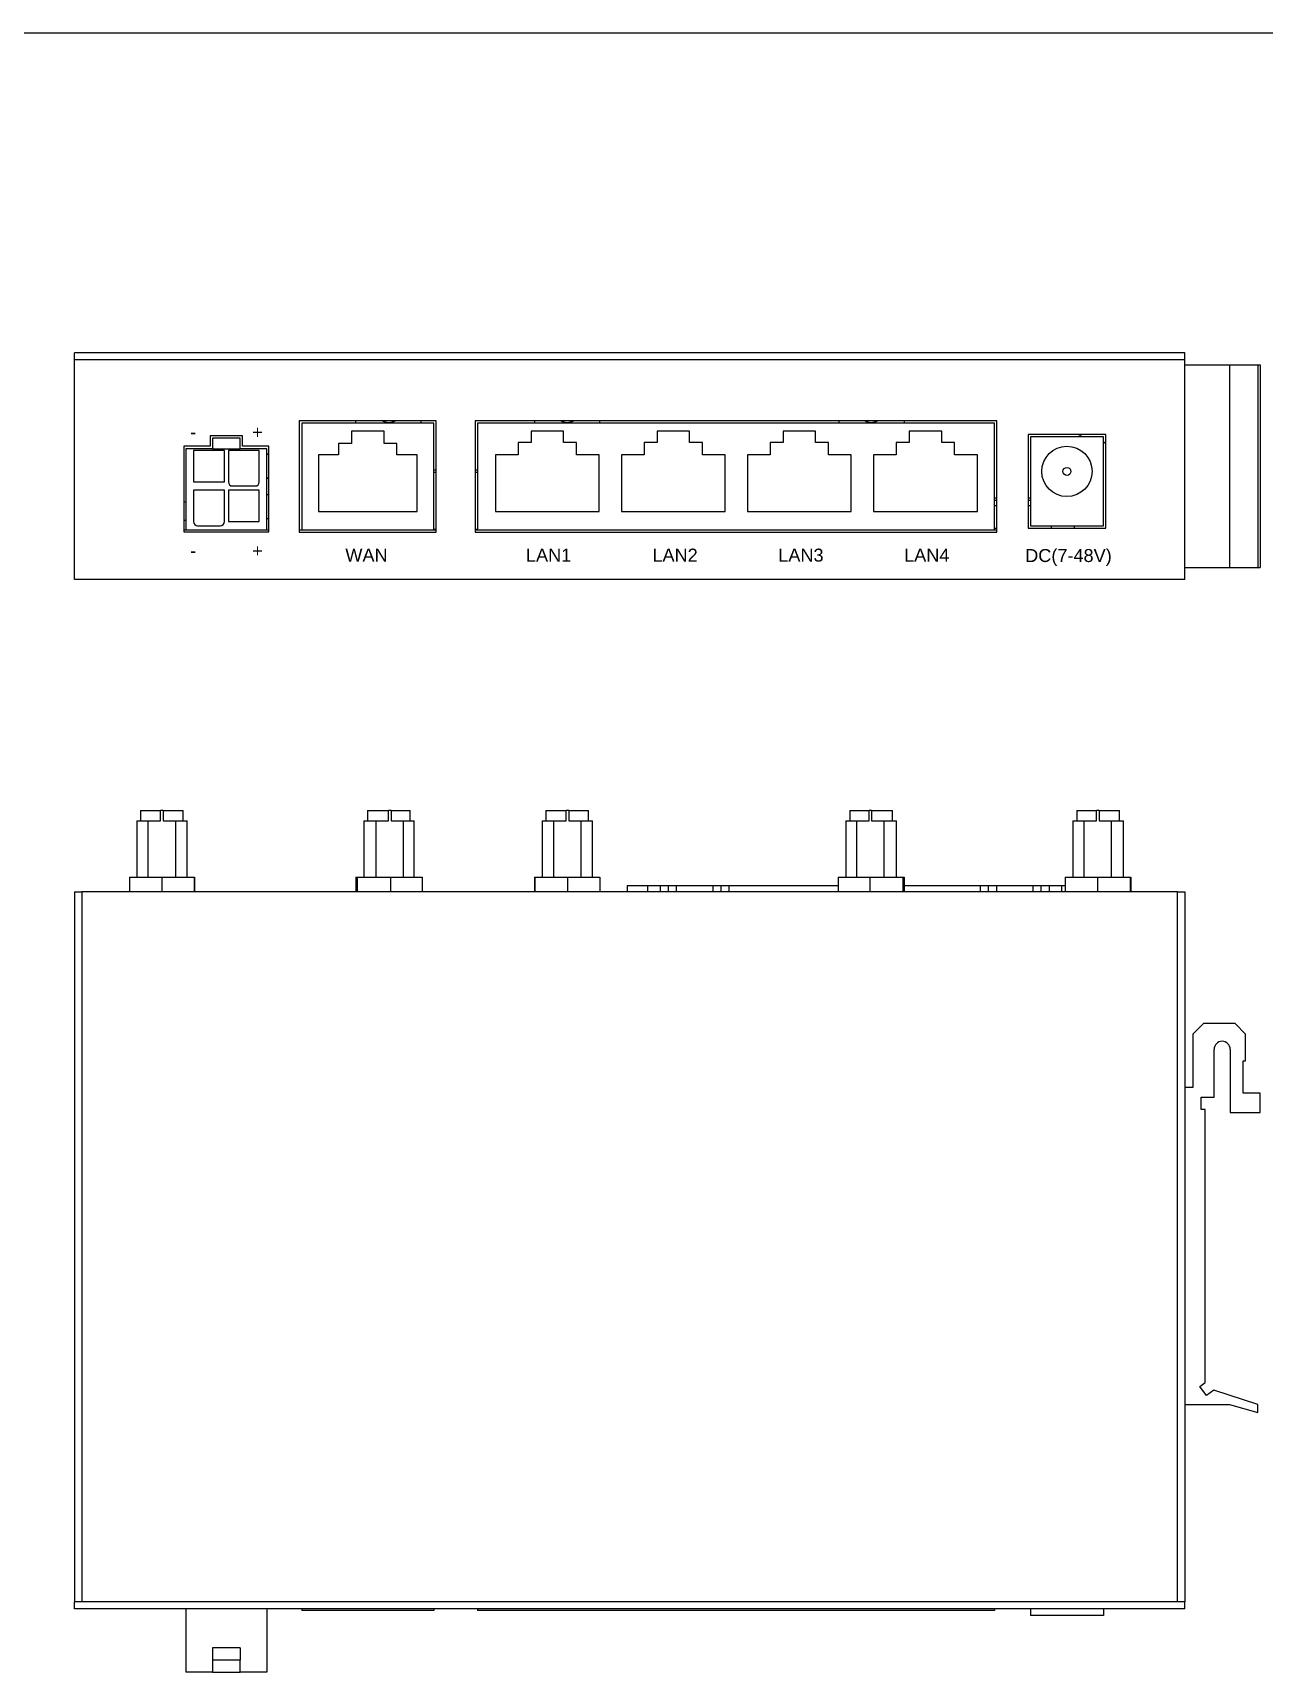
# Model space of a CAD drawing. Header units: millimetres. Extents: x 242 to 699, y 259 to 578.
# Drawn here: x 394.1 to 546.1, y 375.3 to 577.6 of the extents above; entities that cross this region are included whole.
import ezdxf

# ---------------------------------------------------------------- set-up
doc = ezdxf.new("R2010")
doc.units = ezdxf.units.MM
doc.header["$LTSCALE"] = 2
doc.layers.add('1轮廓实线层', color=7, linetype='Continuous')
doc.layers.add('2细线层', color=4, linetype='Continuous')
doc.styles.get("Standard").update_dxf_attribs({"font": ''})
doc.styles.get('Standard').set_extended_font_data('Microsoft YaHei')

msp = doc.modelspace()

# ---------------------------------------------------------------- linework, layer by layer
at = {"layer": '1轮廓实线层'}
for p, q in [((400.17, 538.1), (399.27, 538.1)), ((399.27, 537.2), (399.27, 538.1)), ((535.37, 538.1), (400.17, 538.1)), ((536.27, 538.1), (535.37, 538.1)), ((536.27, 537.2), (536.27, 538.1)), ((536.27, 537.2), (399.27, 537.2)), ((399.27, 510.1), (399.27, 537.2)), ((536.27, 510.1), (536.27, 537.2)), ((536.27, 536.6), (541.77, 536.6)), ((541.77, 536.6), (541.77, 511.6)), ((541.77, 536.6), (545.27, 536.6)), ((545.27, 536.6), (545.27, 511.6)), ((545.27, 536.6), (545.57, 536.6)), ((545.57, 536.6), (545.57, 511.6)), ((443.92, 529.7), (427.02, 529.7)), ((427.02, 529.7), (427.02, 515.95)), ((443.62, 529.4), (427.32, 529.4)), ((427.32, 529.4), (427.32, 516.25)), ((437.47, 528.4), (433.47, 528.4)), ((433.47, 528.4), (433.47, 526.9)), ((433.99, 529.4), (434.01, 529.7)), ((437.47, 526.9), (437.47, 528.4)), ((442.01, 529.7), (442, 529.4)), ((443.62, 516.25), (443.62, 529.4)), ((443.92, 515.95), (443.92, 529.7)), ((513.07, 529.7), (448.72, 529.7)), ((448.72, 529.7), (448.72, 515.95)), ((512.77, 529.4), (449.02, 529.4)), ((449.02, 529.4), (449.02, 516.25)), ((459.62, 528.4), (455.62, 528.4)), ((455.62, 528.4), (455.62, 527)), ((456.06, 529.4), (456.06, 529.7)), ((459.62, 527), (459.62, 528.4)), ((464.06, 529.7), (464.06, 529.4)), ((475.17, 528.4), (471.17, 528.4)), ((471.17, 528.4), (471.17, 527)), ((475.17, 527), (475.17, 528.4)), ((486.72, 528.4), (486.72, 527)), ((490.72, 528.4), (486.72, 528.4)), ((490.72, 527), (490.72, 528.4)), ((493.63, 529.4), (493.62, 529.7)), ((501.63, 529.7), (501.64, 529.4)), ((502.27, 528.4), (502.27, 527)), ((506.27, 528.4), (502.27, 528.4)), ((506.27, 527), (506.27, 528.4)), ((512.77, 516.25), (512.77, 529.4)), ((513.07, 515.95), (513.07, 529.7)), ((526.52, 528), (516.92, 528)), ((516.92, 528), (516.92, 516.45)), ((523.63, 527.7), (523.09, 528)), ((526.52, 516.45), (526.52, 528)), ((416.02, 526.55), (412.77, 526.55)), ((412.77, 526.55), (412.77, 516)), ((413.02, 526.25), (413.02, 516.25)), ((416.32, 526.25), (413.02, 526.25)), ((417.77, 526.05), (413.97, 526.05)), ((413.97, 526.05), (413.97, 522.15)), ((420.02, 527.85), (416.02, 527.85)), ((416.02, 527.85), (416.02, 526.55)), ((419.72, 527.55), (416.32, 527.55)), ((416.32, 527.55), (416.32, 526.25)), ((416.32, 526.25), (419.72, 526.25)), ((417.77, 522.15), (417.77, 526.05)), ((418.27, 526.05), (418.27, 522.15)), ((422.07, 526.05), (418.27, 526.05)), ((419.72, 526.25), (419.72, 527.55)), ((423.02, 526.25), (419.72, 526.25)), ((420.02, 526.55), (420.02, 527.85)), ((423.27, 526.55), (420.02, 526.55)), ((422.07, 522.15), (422.07, 526.05)), ((423.02, 516.25), (423.02, 526.25)), ((423.27, 516), (423.27, 526.55)), ((433.47, 526.9), (431.87, 526.9)), ((431.87, 526.9), (431.87, 525.5)), ((439.07, 526.9), (437.47, 526.9)), ((439.07, 525.5), (439.07, 526.9)), ((455.62, 527), (454.02, 527)), ((454.02, 527), (454.02, 525.5)), ((461.22, 527), (459.62, 527)), ((461.22, 525.5), (461.22, 527)), ((471.17, 527), (469.57, 527)), ((469.57, 527), (469.57, 525.5)), ((476.77, 527), (475.17, 527)), ((476.77, 525.5), (476.77, 527)), ((485.12, 527), (485.12, 525.5)), ((486.72, 527), (485.12, 527)), ((492.32, 527), (490.72, 527)), ((492.32, 525.5), (492.32, 527)), ((500.67, 527), (500.67, 525.5)), ((502.27, 527), (500.67, 527)), ((507.87, 527), (506.27, 527)), ((507.87, 525.5), (507.87, 527)), ((517.22, 527.7), (517.22, 516.75)), ((526.22, 527.7), (517.22, 527.7)), ((526.22, 516.75), (526.22, 527.7)), ((526.52, 527.09), (526.22, 526.91)), ((423.02, 525.59), (423.27, 525.64)), ((423.02, 525.54), (423.27, 525.59)), ((431.87, 525.5), (429.37, 525.5)), ((429.37, 525.5), (429.37, 518.5)), ((441.57, 525.5), (439.07, 525.5)), ((441.57, 518.5), (441.57, 525.5)), ((454.02, 525.5), (451.22, 525.5)), ((451.22, 525.5), (451.22, 518.5)), ((464.02, 525.5), (461.22, 525.5)), ((464.02, 518.5), (464.02, 525.5)), ((466.77, 525.5), (466.77, 518.5)), ((469.57, 525.5), (466.77, 525.5)), ((479.57, 525.5), (476.77, 525.5)), ((479.57, 518.5), (479.57, 525.5)), ((482.32, 525.5), (482.32, 518.5)), ((485.12, 525.5), (482.32, 525.5)), ((495.12, 525.5), (492.32, 525.5)), ((495.12, 518.5), (495.12, 525.5)), ((497.87, 525.5), (497.87, 518.5)), ((500.67, 525.5), (497.87, 525.5)), ((510.67, 525.5), (507.87, 525.5)), ((510.67, 518.5), (510.67, 525.5)), ((413.97, 522.15), (417.77, 522.15)), ((423.27, 522.55), (423.02, 522.6)), ((443.62, 523.65), (443.92, 523.65)), ((443.62, 523.35), (443.92, 523.35)), ((448.72, 523.65), (449.02, 523.65)), ((448.72, 523.35), (449.02, 523.35)), ((417.77, 521.15), (413.97, 521.15)), ((413.97, 521.15), (413.97, 517.25)), ((417.77, 517.25), (417.77, 521.15)), ((422.07, 521.15), (418.27, 521.15)), ((418.27, 521.15), (418.27, 517.25)), ((418.77, 521.65), (421.57, 521.65)), ((422.07, 517.25), (422.07, 521.15)), ((423.02, 520.59), (423.27, 520.64)), ((423.02, 520.54), (423.27, 520.59)), ((512.77, 520.2), (513.07, 520.2)), ((512.77, 519.9), (513.07, 519.9)), ((516.92, 520.2), (517.22, 520.2)), ((516.92, 519.9), (517.22, 519.9)), ((429.37, 518.5), (441.57, 518.5)), ((451.22, 518.5), (464.02, 518.5)), ((466.77, 518.5), (479.57, 518.5)), ((482.32, 518.5), (495.12, 518.5)), ((497.87, 518.5), (510.67, 518.5)), ((512.77, 519.25), (513.07, 519.25)), ((516.92, 519.25), (517.22, 519.25)), ((423.27, 516.2), (412.77, 516.2)), ((412.77, 516), (423.27, 516)), ((413.02, 516.25), (423.02, 516.25)), ((414.47, 516.75), (417.27, 516.75)), ((418.27, 517.25), (422.07, 517.25)), ((423.27, 517.55), (423.02, 517.6)), ((443.92, 516.2), (427.02, 516.2)), ((427.02, 515.95), (443.92, 515.95)), ((427.32, 516.25), (443.62, 516.25)), ((433.37, 516.2), (433.37, 516.25)), ((443.92, 516.3), (443.62, 516.3)), ((449.02, 516.3), (448.72, 516.3)), ((513.07, 516.2), (448.72, 516.2)), ((448.72, 515.95), (513.07, 515.95)), ((449.02, 516.25), (512.77, 516.25)), ((465.47, 516.25), (465.47, 516.2)), ((513.07, 516.4), (512.77, 516.4)), ((516.92, 516.45), (526.52, 516.45)), ((517.22, 516.75), (526.22, 516.75)), ((519.77, 516.75), (519.77, 516.45)), ((519.82, 516.45), (519.82, 516.75)), ((522.62, 516.75), (522.62, 516.45)), ((536.27, 510.1), (399.27, 510.1)), ((536.27, 511.6), (541.77, 511.6)), ((541.77, 511.6), (545.27, 511.6)), ((545.27, 511.6), (545.57, 511.6)), ((407.44, 481.62), (407.44, 480.32)), ((407.44, 481.62), (409.89, 481.62)), ((409.89, 480.32), (409.89, 481.62)), ((410.22, 481.62), (409.89, 481.62)), ((410.22, 481.62), (410.22, 480.32)), ((410.22, 481.62), (412.69, 481.62)), ((412.69, 480.32), (412.69, 481.62)), ((435.44, 481.62), (435.44, 480.32)), ((435.44, 481.62), (438.01, 481.62)), ((438.01, 480.32), (438.01, 481.62)), ((438.34, 481.62), (438.01, 481.62)), ((438.34, 481.62), (438.34, 480.32)), ((438.34, 481.62), (440.69, 481.62)), ((440.69, 480.32), (440.69, 481.62)), ((457.44, 481.62), (457.44, 480.32)), ((457.44, 481.62), (459.93, 481.62)), ((459.93, 480.32), (459.93, 481.62)), ((460.25, 481.62), (459.93, 481.62)), ((460.25, 481.62), (460.25, 480.32)), ((460.25, 481.62), (462.69, 481.62)), ((462.69, 480.32), (462.69, 481.62)), ((494.94, 481.62), (494.94, 480.32)), ((494.94, 481.62), (497.31, 481.62)), ((497.31, 480.32), (497.31, 481.62)), ((497.63, 481.62), (497.31, 481.62)), ((497.63, 481.62), (497.63, 480.32)), ((497.63, 481.62), (500.19, 481.62)), ((500.19, 480.32), (500.19, 481.62)), ((522.94, 481.62), (522.94, 480.32)), ((522.94, 481.62), (525.35, 481.62)), ((525.35, 480.32), (525.35, 481.62)), ((525.68, 481.62), (525.35, 481.62)), ((525.68, 481.62), (525.68, 480.32)), ((525.68, 481.62), (528.19, 481.62)), ((528.19, 480.32), (528.19, 481.62)), ((406.96, 480.32), (406.96, 473.37)), ((406.96, 480.32), (408.38, 480.32)), ((408.38, 473.37), (408.38, 480.32)), ((408.38, 480.32), (409.89, 480.32)), ((410.22, 480.32), (411.73, 480.32)), ((411.73, 480.32), (411.73, 473.37)), ((411.73, 480.32), (413.18, 480.32)), ((413.18, 473.37), (413.18, 480.32)), ((434.96, 480.32), (434.96, 473.37)), ((434.96, 480.32), (436.5, 480.32)), ((436.5, 473.37), (436.5, 480.32)), ((436.5, 480.32), (438.01, 480.32)), ((438.34, 480.32), (439.85, 480.32)), ((439.85, 480.32), (439.85, 473.37)), ((439.85, 480.32), (441.18, 480.32)), ((441.18, 473.37), (441.18, 480.32)), ((456.96, 480.32), (456.96, 473.37)), ((456.96, 480.32), (458.42, 480.32)), ((458.42, 473.37), (458.42, 480.32)), ((458.42, 480.32), (459.93, 480.32)), ((460.25, 480.32), (461.77, 480.32)), ((461.77, 480.32), (461.77, 473.37)), ((461.77, 480.32), (463.18, 480.32)), ((463.18, 473.37), (463.18, 480.32)), ((494.46, 480.32), (494.46, 473.37)), ((494.46, 480.32), (495.8, 480.32)), ((495.8, 473.37), (495.8, 480.32)), ((495.8, 480.32), (497.31, 480.32)), ((497.63, 480.32), (499.15, 480.32)), ((499.15, 480.32), (499.15, 473.37)), ((499.15, 480.32), (500.68, 480.32)), ((500.68, 473.37), (500.68, 480.32)), ((522.46, 480.32), (522.46, 473.37)), ((522.46, 480.32), (523.84, 480.32)), ((523.84, 473.37), (523.84, 480.32)), ((523.84, 480.32), (525.35, 480.32)), ((525.68, 480.32), (527.19, 480.32)), ((527.19, 480.32), (527.19, 473.37)), ((527.19, 480.32), (528.68, 480.32)), ((528.68, 473.37), (528.68, 480.32)), ((406.06, 473.37), (406.06, 471.57)), ((406.06, 473.37), (410.05, 473.37)), ((410.05, 473.37), (410.05, 471.57)), ((410.05, 473.37), (414.06, 473.37)), ((414.06, 473.37), (414.06, 471.57)), ((414.06, 473.37), (414.08, 473.37)), ((414.08, 473.37), (414.08, 471.57)), ((433.98, 473.37), (433.98, 471.57)), ((433.98, 473.37), (434.17, 473.37)), ((434.17, 473.37), (434.17, 471.57)), ((434.17, 473.37), (438.26, 473.37)), ((438.26, 473.37), (438.26, 471.57)), ((438.26, 473.37), (442.16, 473.37)), ((442.16, 473.37), (442.16, 471.57)), ((456.05, 473.37), (456.05, 471.57)), ((456.05, 473.37), (456.09, 473.37)), ((456.09, 473.37), (456.09, 471.57)), ((456.09, 473.37), (460.11, 473.37)), ((460.11, 473.37), (460.11, 471.57)), ((460.11, 473.37), (464.09, 473.37)), ((464.09, 473.37), (464.09, 471.57)), ((493.49, 473.37), (493.49, 471.57)), ((493.49, 473.37), (497.4, 473.37)), ((497.4, 473.37), (497.4, 471.57)), ((497.4, 473.37), (501.48, 473.37)), ((501.48, 473.37), (501.48, 471.57)), ((501.48, 473.37), (501.65, 473.37)), ((501.65, 473.37), (501.65, 471.57)), ((521.52, 473.37), (521.52, 471.57)), ((521.52, 473.37), (525.48, 473.37)), ((525.48, 473.37), (525.48, 471.57)), ((525.48, 473.37), (529.52, 473.37)), ((529.52, 473.37), (529.52, 471.57)), ((529.52, 473.37), (529.62, 473.37)), ((529.62, 473.37), (529.62, 471.57)), ((399.27, 471.57), (399.27, 383.99)), ((399.27, 471.57), (400.17, 471.57)), ((400.17, 471.57), (400.17, 383.99)), ((535.37, 471.57), (400.17, 471.57)), ((467.47, 472.37), (467.47, 471.57)), ((467.47, 472.37), (469.97, 472.37)), ((469.97, 472.37), (469.97, 471.57)), ((469.97, 472.37), (471.52, 472.37)), ((471.52, 472.37), (471.52, 471.57)), ((471.52, 472.37), (472.52, 472.37)), ((472.52, 472.37), (472.52, 471.57)), ((472.52, 472.37), (473.52, 472.37)), ((473.52, 472.37), (473.52, 471.57)), ((473.52, 472.37), (478.02, 472.37)), ((478.02, 472.37), (478.02, 471.57)), ((478.02, 472.37), (479.02, 472.37)), ((479.02, 472.37), (479.02, 471.57)), ((479.02, 472.37), (480.02, 472.37)), ((480.02, 472.37), (480.02, 471.57)), ((480.02, 472.37), (493.49, 472.37)), ((501.65, 472.37), (511.02, 472.37)), ((511.02, 472.37), (511.02, 471.57)), ((511.02, 472.37), (512.02, 472.37)), ((512.02, 472.37), (512.02, 471.57)), ((512.02, 472.37), (513.02, 472.37)), ((513.02, 472.37), (513.02, 471.57)), ((513.02, 472.37), (517.52, 472.37)), ((517.52, 472.37), (517.52, 471.57)), ((517.52, 472.37), (518.52, 472.37)), ((518.52, 472.37), (518.52, 471.57)), ((518.52, 472.37), (519.52, 472.37)), ((519.52, 472.37), (519.52, 471.57)), ((519.52, 472.37), (521.07, 472.37)), ((521.07, 472.37), (521.07, 471.57)), ((521.07, 472.37), (521.52, 472.37)), ((535.37, 471.57), (536.27, 471.57)), ((535.37, 383.99), (535.37, 471.57)), ((536.27, 471.57), (536.27, 383.99)), ((538.57, 455.33), (537.27, 454.03)), ((542.47, 455.33), (538.57, 455.33)), ((543.77, 454.03), (542.47, 455.33)), ((537.27, 454.03), (537.27, 447.43)), ((543.77, 450.73), (543.77, 454.03)), ((539.87, 446.23), (539.87, 452.13)), ((541.87, 452.13), (541.87, 444.33)), ((543.47, 450.73), (543.77, 450.73)), ((543.47, 446.73), (543.47, 450.73)), ((537.27, 447.43), (536.27, 447.43)), ((538.27, 446.23), (539.87, 446.23)), ((538.27, 444.73), (538.27, 446.23)), ((545.57, 446.73), (543.47, 446.73)), ((545.57, 444.33), (545.57, 446.73)), ((538.77, 444.73), (538.27, 444.73)), ((538.77, 411.03), (538.77, 444.73)), ((541.87, 444.33), (545.57, 444.33)), ((538.12, 410.56), (538.77, 411.03)), ((538.94, 409.42), (538.12, 410.56)), ((539.85, 410.08), (538.94, 409.42)), ((545.27, 408.32), (539.85, 410.08)), ((536.27, 408.33), (541.77, 408.33)), ((541.77, 408.33), (545.27, 407.32)), ((545.27, 407.32), (545.27, 408.32)), ((400.17, 383.99), (399.27, 383.99)), ((399.27, 383.09), (399.27, 383.99)), ((536.27, 383.09), (399.27, 383.09)), ((535.37, 383.99), (400.17, 383.99)), ((413.02, 383.09), (413.02, 375.29)), ((423.02, 383.09), (423.02, 375.29)), ((427.32, 383.09), (427.32, 382.89)), ((443.62, 382.89), (427.32, 382.89)), ((443.62, 383.09), (443.62, 382.89)), ((449.02, 383.09), (449.02, 382.89)), ((512.77, 382.89), (449.02, 382.89)), ((512.77, 383.09), (512.77, 382.89)), ((517.22, 383.09), (517.22, 382.29)), ((526.22, 383.09), (526.22, 382.29)), ((536.27, 383.99), (535.37, 383.99)), ((536.27, 383.09), (536.27, 383.99)), ((526.22, 382.29), (517.22, 382.29)), ((416.32, 378.29), (416.32, 376.79)), ((419.72, 378.29), (416.32, 378.29)), ((419.72, 378.29), (419.72, 376.79)), ((419.72, 376.79), (416.32, 376.79)), ((416.32, 376.79), (416.32, 375.29)), ((419.72, 375.29), (419.72, 376.79)), ((416.32, 375.29), (413.02, 375.29)), ((416.32, 375.29), (419.72, 375.29)), ((423.02, 375.29), (419.72, 375.29))]:
    msp.add_line(p, q, dxfattribs=at)
at = {"layer": '1轮廓实线层', "flags": 128}
for points in [[(423.27, 522.6), (423.19, 522.61), (423.02, 522.65)], [(412.77, 519.75), (412.82, 519.73), (413.02, 519.64)], [(413.02, 517.45), (413.01, 517.45), (412.77, 517.35)], [(423.27, 517.6), (423.19, 517.61), (423.02, 517.65)]]:
    msp.add_lwpolyline(points, dxfattribs=at)
at = {"layer": '1轮廓实线层'}
for radius in [3.1, 0.5]:
    msp.add_circle((521.72, 523.45), radius, dxfattribs=at)
for centre, radius, start, end in [((438.07, 531.2), 1.7, 241.9275, 298.0725), ((460.07, 531.2), 1.7, 241.9275, 298.0725), ((497.57, 531.2), 1.7, 241.9275, 298.0725), ((418.77, 522.15), 0.5, 180, 270), ((421.57, 522.15), 0.5, 270, 0), ((414.47, 517.25), 0.5, 180, 270), ((417.27, 517.25), 0.5, 270, 0), ((540.87, 452.13), 1, 0, 180)]:
    msp.add_arc(centre, radius, start, end, dxfattribs=at)
at = {"layer": '2细线层'}
msp.add_line((242.22, 577.57), (698.72, 577.57), dxfattribs=at)

# ---------------------------------------------------------------- texts
at = {"layer": '1轮廓实线层', "char_height": 1.6, "attachment_point": 1}
for s, width, insert in [('{\\fArial|b0|i0|c0|p34;-}', 5.9333, (413.56, 529.11)), ('{\\fArial|b0|i0|c0|p34;+}', 5.9333, (421.21, 529.11)), ('{\\fArial|b0|i0|c0|p34;+}', 5.9333, (421.21, 514.47)), ('{\\fArial|b0|i0|c0|p34;WAN}', 5.9333, (432.7, 513.92)), ('{\\fArial|b0|i0|c0|p34;LAN1}', 19.3552, (454.98, 513.92)), ('{\\fArial|b0|i0|c0|p34;LAN2}', 19.3552, (470.58, 513.92)), ('{\\fArial|b0|i0|c0|p34;LAN3}', 19.3552, (486.11, 513.92)), ('{\\fArial|b0|i0|c0|p34;LAN4}', 19.3552, (501.63, 513.92)), ('{\\fArial|b0|i0|c0|p34;DC(7-48V)}', 19.3552, (516.57, 513.87)), ('{\\fArial|b0|i0|c0|p34;-}', 5.9333, (413.56, 514.47))]:
    msp.add_mtext_dynamic_manual_height_columns(s, width=width, gutter_width=17.5, heights=[0], dxfattribs=dict(at, insert=insert))

doc.saveas('drawing.dxf')
